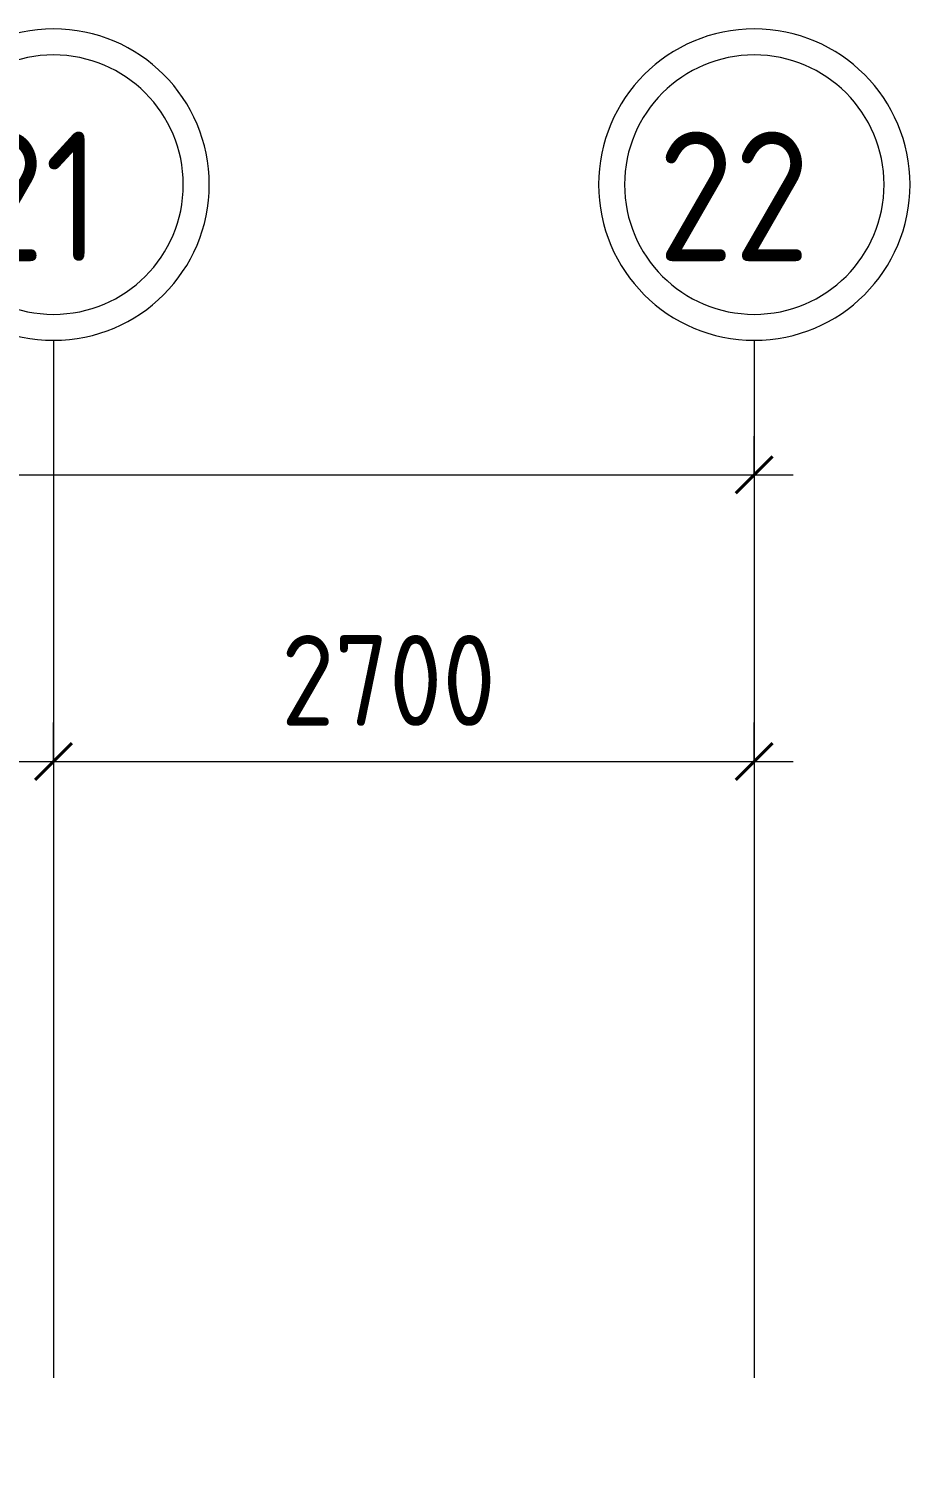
# Model space of a CAD drawing. Header units: millimetres. Extents: x -421858 to 614926, y -468665 to 141641.
# Drawn here: x 301951 to 305346, y 30201 to 35787 of the extents above; entities that cross this region are included whole.
import ezdxf

# ---------------------------------------------------------------- set-up
doc = ezdxf.new("R2010")
doc.units = ezdxf.units.MM
doc.linetypes.add('ADSK_Линия сетки', pattern=[25, 20, -2.5, 0, -2.5])
doc.layers.add('Оси', color=252, linetype='Continuous', lineweight=9)
doc.layers.add('Размеры', color=7, linetype='Continuous', lineweight=9)
doc.styles.add('GOST Common', font='', dxfattribs={"width": 0.9, "height": 500})
doc.styles.add('GOST Common_1', font='', dxfattribs={"height": 250})
doc.styles.get('GOST Common').set_extended_font_data('GOST type B')
doc.styles.get('GOST Common_1').set_extended_font_data('GOST type B')

# ---------------------------------------------------------------- blocks, each defined once
blk = doc.blocks.new('3 этаж')
at = {"layer": 'Оси', "color": 251, "linetype": 'ADSK_Линия сетки', "ltscale": 200, "true_color": 0x636466}
for p, q in [((302045.8, 34587.2), (302045.8, 11870.8)), ((304745.8, 34587.2), (304745.8, 13336.6))]:
    blk.add_line(p, q, dxfattribs=at)
at = {"layer": 'Оси', "color": 251, "lineweight": 20, "true_color": 0x636466}
for centre, radius, start, end in [((302045.8, 35187.2), 600, 0, 180), ((304745.8, 35187.2), 600, 0, 180), ((302045.8, 35187.2), 500, 0, 180), ((304745.8, 35187.2), 500, 0, 180), ((302045.8, 35187.2), 600, 180, 0), ((302045.8, 35187.2), 500, 180, 0), ((304745.8, 35187.2), 600, 180, 0), ((304745.8, 35187.2), 500, 180, 0)]:
    blk.add_arc(centre, radius, start, end, dxfattribs=at)
at = {"layer": 'Размеры', "color": 251, "lineweight": 20, "true_color": 0x636466}
for p, q in [((304745.8, 34067.9), (304745.8, 34217.9)), ((250995.8, 34067.9), (304895.8, 34067.9)), ((304745.8, 34067.9), (304745.8, 34017.9)), ((302045.8, 32963.6), (302045.8, 33113.6)), ((302045.8, 32963.6), (302045.8, 33113.6)), ((304745.8, 32963.6), (304745.8, 33113.6)), ((292945.8, 32963.6), (302045.8, 32963.6)), ((302045.8, 32963.6), (302045.8, 32913.6)), ((302045.8, 32963.6), (304895.8, 32963.6)), ((302045.8, 32963.6), (302045.8, 32913.6)), ((304745.8, 32963.6), (304745.8, 32913.6))]:
    blk.add_line(p, q, dxfattribs=at)
at = {"layer": 'Размеры', "color": 251, "lineweight": 40, "true_color": 0x636466}
for p, q in [((304745.8, 34067.9), (304816.5, 34138.6)), ((304745.8, 34067.9), (304675.1, 33997.2)), ((302045.8, 32963.6), (302116.5, 33034.3)), ((302045.8, 32963.6), (302116.5, 33034.3)), ((304745.8, 32963.6), (304816.5, 33034.3)), ((302045.8, 32963.6), (301975.1, 32892.9)), ((302045.8, 32963.6), (301975.1, 32892.9)), ((304745.8, 32963.6), (304675.1, 32892.9))]:
    blk.add_line(p, q, dxfattribs=at)
at = {"layer": 'Оси', "color": 251, "true_color": 0x636466, "style": 'GOST Common', "width": 0.9}
for s, p in [('21', (301718.6, 34891.8)), ('22', (304374, 34891.8))]:
    blk.add_text(s, height=500, dxfattribs=at).set_placement(p)
at = {"layer": 'Размеры', "color": 251, "true_color": 0x636466, "style": 'GOST Common_1', "width": 0.9}
blk.add_text('2700', height=350, dxfattribs=at).set_placement((302922.8, 33101))

msp = doc.modelspace()

# ---------------------------------------------------------------- block references
msp.add_blockref('3 этаж', (0, 0))

doc.saveas('drawing.dxf')
